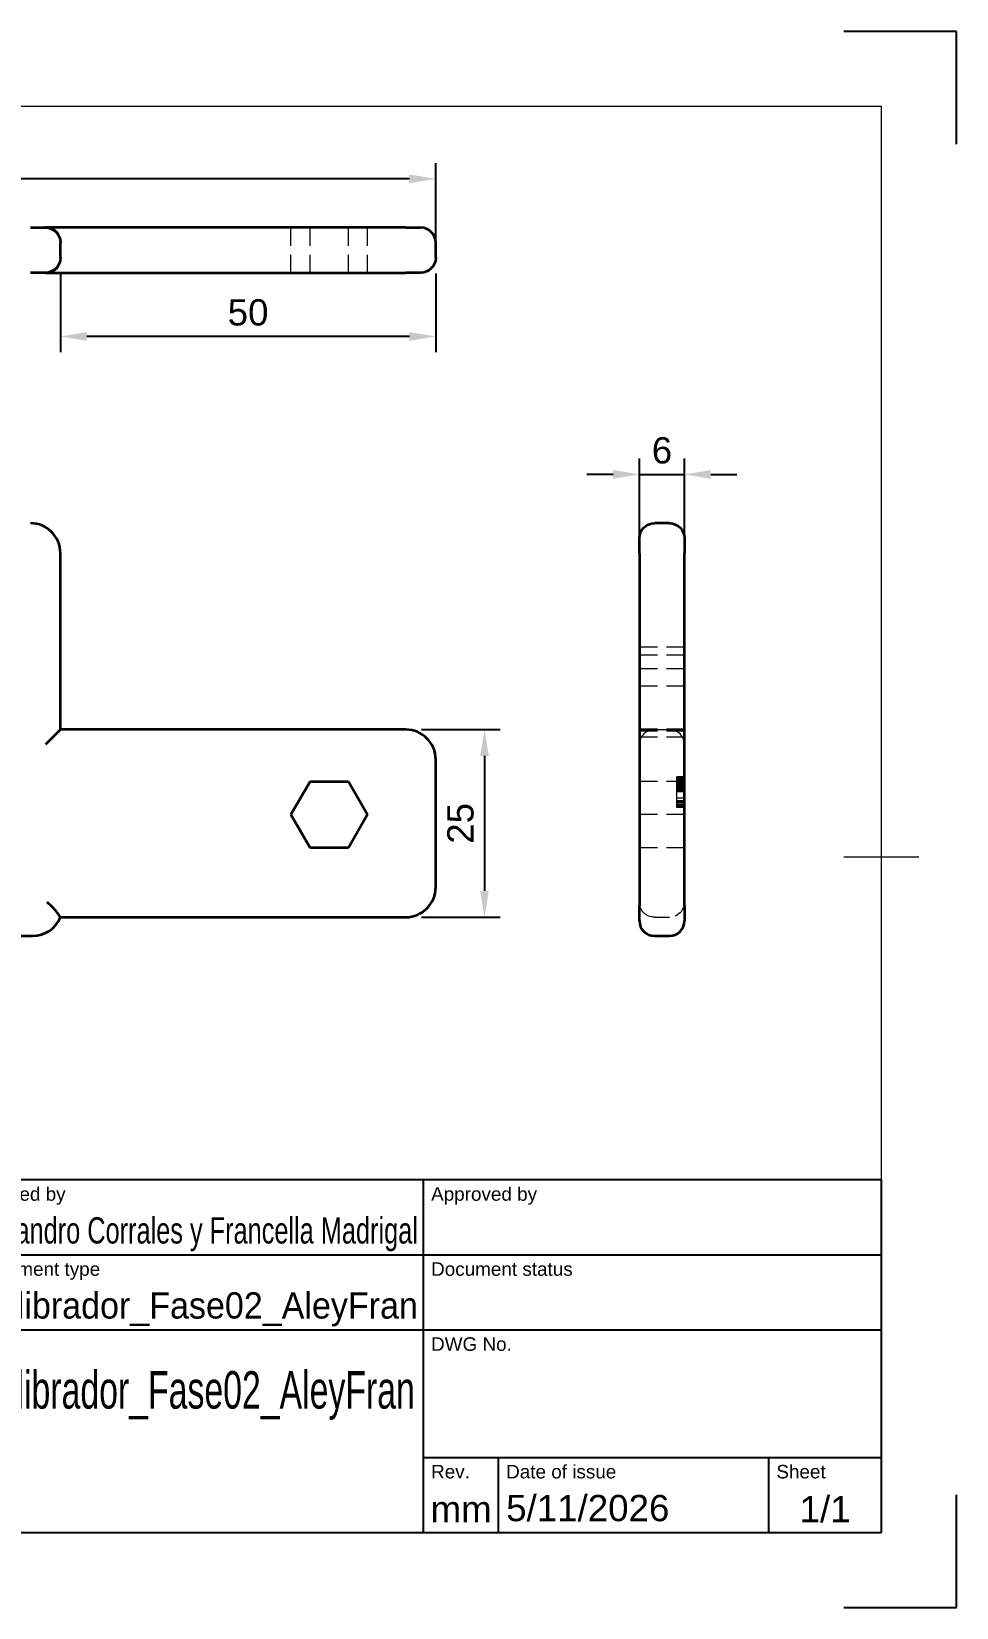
# Model space of a CAD drawing. Header units: millimetres. Extents: x 0 to 297, y 0 to 210.
# Drawn here: x 173.8 to 297, y 0 to 210 of the extents above; entities that cross this region are included whole.
import ezdxf
from ezdxf.enums import TextEntityAlignment as Align

# ---------------------------------------------------------------- set-up
doc = ezdxf.new("R2010")
doc.units = ezdxf.units.MM
doc.header["$LTSCALE"] = 0.75
doc.linetypes.add('HIDDEN2', pattern=[4.7625, 3.175, -1.5875])
for name, color, linetype, lineweight in [('BORDER', 7, 'Continuous', 18), ('FD_Dimensions', 7, 'Continuous', 18), ('Hidden', 7, 'HIDDEN2', 18), ('TITLEBLOCK', 7, 'Continuous', 25), ('Visible', 7, 'Continuous', 35)]:
    doc.layers.add(name, color=color, linetype=linetype, lineweight=lineweight)
doc.styles.add('FusionTitle', font='arial.ttf')
doc.styles.get("Standard").update_dxf_attribs({"font": 'arial.ttf'})
doc.dimstyles.new('Dim-ISO-25', dxfattribs={"dimtxt": 3.5, "dimasz": 3.5, "dimexe": 2.1, "dimexo": 2.1, "dimgap": 1.4, "dimtad": 1, "dimzin": 12, "dimdsep": 46, "dimtxsty": 'Standard', "dimcen": 0, "dimazin": 3, "dimtp": 0.1, "dimtm": 0.1, "dimtfac": 0.714286, "dimtmove": 0, "dimatfit": 3, "dimfxl": 1, "dimtzin": 12, "dimarcsym": 0})

# ---------------------------------------------------------------- blocks, each defined once
blk = doc.blocks.new('ISO_A4(L)_SHEET')
at = {"layer": 'BORDER'}
for p, q in [((287, 200), (20, 200)), ((287, 10), (287, 200)), ((292, 100), (282, 100)), ((287, 10), (20, 10))]:
    blk.add_line(p, q, dxfattribs=at)
at = {"layer": 'Defpoints'}
for p, q in [((297, 210), (282, 210)), ((297, 195), (297, 210)), ((297, 0), (297, 15)), ((282, 0), (297, 0))]:
    blk.add_line(p, q, dxfattribs=at)
blk = doc.blocks.new('ISO_TITLEBLOCK')
at = {"layer": 'TITLEBLOCK'}
for p, q in [((0, 47), (-180, 47)), ((-180, 47), (-180, 0)), ((-156, 37), (-156, 47)), ((-122, 0), (-122, 47)), ((-61, 0), (-61, 47)), ((0, 0), (0, 47)), ((-180, 37), (0, 37)), ((-122, 27), (0, 27)), ((-61, 10), (0, 10)), ((-51, 0), (-51, 10)), ((-15, 0), (-15, 10)), ((-180, 0), (0, 0))]:
    blk.add_line(p, q, dxfattribs=at)
at = {"layer": 'TITLEBLOCK', "style": 'FusionTitle'}
for s, p in [('Dept.', (-179, 46)), ('Technical reference', (-155, 46)), ('Created by', (-121, 46)), ('Approved by', (-60, 46)), ('Document type', (-121, 36)), ('Document status', (-60, 36)), ('Title', (-121, 26)), ('DWG No.', (-60, 26)), ('Rev.', (-60, 9)), ('Date of issue', (-50, 9)), ('Sheet', (-14, 9))]:
    blk.add_text(s, height=1.8, dxfattribs=at).set_placement(p, align=Align.TOP_LEFT)
for tag, height, p in [('DEPT', 3.5, (-179, 42)), ('TECHNICAL_REFERENCE', 3.5, (-155, 42)), ('CREATED_BY', 3.5, (-121, 42)), ('APPROVED_BY', 3.5, (-60, 42)), ('DOCUMENT_TYPE', 3.5, (-121, 32)), ('DOCUMENT_STATUS', 3.5, (-60, 32)), ('TITLE_1', 5, (-121, 21.5)), ('TITLE_2', 5, (-121, 14)), ('TITLE_3', 5, (-121, 6.5)), ('DATE_OF_ISSUE', 3.5, (-50, 5))]:
    blk.add_attdef(tag, text='', height=height, dxfattribs=at).set_placement(p, align=Align.TOP_LEFT)
for tag, p in [('CREATED_DATE', (-62, 42)), ('APPROVED_DATE', (-0.99, 42))]:
    blk.add_attdef(tag, text='', height=3.5, dxfattribs=at).set_placement(p, align=Align.TOP_RIGHT)
for tag, height, p in [('DRAWING_NUMBER', 5, (-30.5, 19.75)), ('REV', 3.5, (-56, 4.85)), ('SHEET', 3.5, (-7.5, 4.85))]:
    blk.add_attdef(tag, text='', height=height, dxfattribs=at).set_placement(p, align=Align.TOP_CENTER)
blk = doc.blocks.new('*D24')
at = {"layer": 'Defpoints', "color": 0, "transparency": 16777216}
for p in [(260.756328, 150.983522), (254.756328, 140.483522), (260.756328, 140.483522)]:
    blk.add_point(p, dxfattribs=at)
at = {"layer": 'FD_Dimensions', "color": 0, "lineweight": -2, "transparency": 16777216}
for p, q in [((254.756328, 142.583522), (254.756328, 153.083522)), ((260.756328, 142.583522), (260.756328, 153.083522)), ((251.256328, 150.983522), (247.756328, 150.983522)), ((254.756328, 150.983522), (260.756328, 150.983522)), ((264.256328, 150.983522), (267.756328, 150.983522))]:
    blk.add_line(p, q, dxfattribs=at)
at = {"layer": 'FD_Dimensions', "color": 0, "transparency": 16777216}
for points in [[(251.256328, 151.566855), (251.256328, 150.400188), (254.756328, 150.983522)], [(264.256328, 151.566855), (264.256328, 150.400188), (260.756328, 150.983522)]]:
    blk.add_solid(points, dxfattribs=at)
at = {"layer": 'FD_Dimensions', "color": 0, "transparency": 16777216, "insert": (257.756328, 154.170527), "char_height": 3.5, "attachment_point": 5}
blk.add_mtext('6', dxfattribs=at)
blk = doc.blocks.new('*D30')
at = {"layer": 'Defpoints', "color": 0, "transparency": 16777216}
for p in [(177.612105, 179.865972), (227.612105, 179.865972), (177.612105, 169.365972)]:
    blk.add_point(p, dxfattribs=at)
at = {"layer": 'FD_Dimensions', "color": 0, "lineweight": -2, "transparency": 16777216}
for p, q in [((177.612105, 177.765972), (177.612105, 167.265972)), ((227.612105, 177.765972), (227.612105, 167.265972)), ((224.112105, 169.365972), (181.112105, 169.365972))]:
    blk.add_line(p, q, dxfattribs=at)
at = {"layer": 'FD_Dimensions', "color": 0, "transparency": 16777216}
for points in [[(181.112105, 169.949305), (181.112105, 168.782638), (177.612105, 169.365972)], [(224.112105, 169.949305), (224.112105, 168.782638), (227.612105, 169.365972)]]:
    blk.add_solid(points, dxfattribs=at)
at = {"layer": 'FD_Dimensions', "color": 0, "transparency": 16777216, "insert": (202.612105, 172.552977), "char_height": 3.5, "attachment_point": 5}
blk.add_mtext('50', dxfattribs=at)
blk = doc.blocks.new('*D31')
at = {"layer": 'Defpoints', "color": 0, "transparency": 16777216}
for p in [(67.612105, 190.365972), (67.612105, 179.865972), (227.612105, 179.865972)]:
    blk.add_point(p, dxfattribs=at)
at = {"layer": 'FD_Dimensions', "color": 0, "lineweight": -2, "transparency": 16777216}
for p, q in [((67.612105, 181.965972), (67.612105, 192.465972)), ((227.612105, 181.965972), (227.612105, 192.465972)), ((224.112105, 190.365972), (71.112105, 190.365972))]:
    blk.add_line(p, q, dxfattribs=at)
at = {"layer": 'FD_Dimensions', "color": 0, "transparency": 16777216}
for points in [[(71.112105, 190.949305), (71.112105, 189.782638), (67.612105, 190.365972)], [(224.112105, 190.949305), (224.112105, 189.782638), (227.612105, 190.365972)]]:
    blk.add_solid(points, dxfattribs=at)
at = {"layer": 'FD_Dimensions', "color": 0, "transparency": 16777216, "insert": (147.612105, 193.552977), "char_height": 3.5, "attachment_point": 5}
blk.add_mtext('160', dxfattribs=at)
blk = doc.blocks.new('*D35')
at = {"layer": 'Defpoints', "color": 0, "transparency": 16777216}
for p in [(223.612105, 116.983522), (223.612105, 91.983522), (234.112105, 91.983522)]:
    blk.add_point(p, dxfattribs=at)
at = {"layer": 'FD_Dimensions', "color": 0, "lineweight": -2, "transparency": 16777216}
for p, q in [((225.712105, 116.983522), (236.212105, 116.983522)), ((234.112105, 113.483522), (234.112105, 95.483522)), ((225.712105, 91.983522), (236.212105, 91.983522))]:
    blk.add_line(p, q, dxfattribs=at)
at = {"layer": 'FD_Dimensions', "color": 0, "transparency": 16777216}
for points in [[(233.528772, 113.483522), (234.695438, 113.483522), (234.112105, 116.983522)], [(233.528772, 95.483522), (234.695438, 95.483522), (234.112105, 91.983522)]]:
    blk.add_solid(points, dxfattribs=at)
at = {"layer": 'FD_Dimensions', "color": 0, "transparency": 16777216, "insert": (230.9251, 104.483522), "char_height": 3.5, "attachment_point": 5, "rotation": 90}
blk.add_mtext('25', dxfattribs=at)

msp = doc.modelspace()

# ---------------------------------------------------------------- linework, layer by layer
at = {"layer": 'Hidden', "extrusion": (-1e-16, -1, 2.967e-13)}
for p, q in [((208.326, 177.866), (208.326, 183.866)), ((210.876, 177.866), (210.876, 183.866)), ((210.878, 177.866), (210.878, 183.866)), ((215.977, 177.866), (215.977, 183.866)), ((215.98, 177.866), (215.98, 183.866)), ((218.529, 177.866), (218.529, 183.866))]:
    msp.add_line(p, q, dxfattribs=at)
at = {"layer": 'Hidden', "extrusion": (1, -2e-16, 2.967e-13)}
for p, q in [((260.756, 127.984), (254.756, 127.984)), ((260.756, 126.884), (254.756, 126.884)), ((260.756, 125.057), (254.756, 125.057)), ((260.756, 122.78), (254.756, 122.78)), ((260.756, 117.057), (254.756, 117.057)), ((260.756, 116.884), (254.756, 116.884)), ((260.756, 116.78), (254.756, 116.78)), ((260.756, 115.984), (254.756, 115.984)), ((256.756, 116.984), (258.756, 116.984)), ((260.756, 110.069), (254.756, 110.069)), ((260.756, 110.067), (254.756, 110.067)), ((260.756, 110.707), (259.756, 110.707)), ((259.756, 110.278), (259.756, 110.707)), ((260.756, 110.706), (259.756, 110.706)), ((260.756, 110.698), (259.756, 110.698)), ((260.756, 110.644), (259.756, 110.644)), ((260.756, 110.537), (259.756, 110.537)), ((260.756, 110.371), (259.756, 110.371)), ((260.756, 110.283), (259.756, 110.283)), ((259.756, 109.902), (259.756, 110.278)), ((260.756, 110.267), (259.756, 110.267)), ((260.756, 110.265), (259.756, 110.265)), ((260.756, 110.264), (259.756, 110.264)), ((260.756, 110.175), (259.756, 110.175)), ((260.756, 109.994), (259.756, 109.994)), ((260.756, 109.904), (259.756, 109.904)), ((260.756, 109.902), (259.756, 109.902)), ((259.756, 109.52), (259.756, 109.902)), ((260.756, 109.835), (259.756, 109.835)), ((260.756, 109.829), (259.756, 109.829)), ((260.756, 109.82), (259.756, 109.82)), ((260.756, 109.814), (259.756, 109.814)), ((260.756, 109.786), (259.756, 109.786)), ((260.756, 109.785), (259.756, 109.785)), ((260.756, 109.771), (259.756, 109.771)), ((260.756, 109.771), (259.756, 109.771)), ((260.756, 109.77), (259.756, 109.77)), ((260.756, 109.728), (259.756, 109.728)), ((260.756, 109.727), (259.756, 109.727)), ((260.756, 109.704), (259.756, 109.704)), ((260.756, 109.643), (259.756, 109.643)), ((260.756, 109.636), (259.756, 109.636)), ((260.756, 109.623), (259.756, 109.623)), ((260.756, 109.615), (259.756, 109.615)), ((260.756, 109.597), (259.756, 109.597)), ((260.756, 109.573), (259.756, 109.573)), ((260.756, 109.571), (259.756, 109.571)), ((260.756, 109.567), (259.756, 109.567)), ((260.756, 109.559), (259.756, 109.559)), ((260.756, 109.558), (259.756, 109.558)), ((260.756, 109.553), (259.756, 109.553)), ((260.756, 109.551), (259.756, 109.551)), ((260.756, 109.52), (259.756, 109.52)), ((259.756, 107.474), (259.756, 109.52)), ((260.756, 109.493), (259.756, 109.493)), ((260.756, 109.492), (259.756, 109.492)), ((260.756, 109.487), (259.756, 109.487)), ((260.756, 109.477), (259.756, 109.477)), ((260.756, 109.472), (259.756, 109.472)), ((260.756, 109.471), (259.756, 109.471)), ((260.756, 109.463), (259.756, 109.463)), ((260.756, 109.457), (259.756, 109.457)), ((260.756, 109.455), (259.756, 109.455)), ((260.756, 109.454), (259.756, 109.454)), ((260.756, 109.442), (259.756, 109.442)), ((260.756, 109.423), (259.756, 109.423)), ((260.756, 109.408), (259.756, 109.408)), ((260.756, 109.372), (259.756, 109.372)), ((260.756, 109.365), (259.756, 109.365)), ((260.756, 109.336), (259.756, 109.336)), ((260.756, 109.334), (259.756, 109.334)), ((260.756, 109.331), (259.756, 109.331)), ((260.756, 109.33), (259.756, 109.33)), ((260.756, 109.275), (259.756, 109.275)), ((260.756, 109.274), (259.756, 109.274)), ((260.756, 109.27), (259.756, 109.27)), ((260.756, 109.27), (259.756, 109.27)), ((260.756, 109.262), (259.756, 109.262)), ((260.756, 109.254), (259.756, 109.254)), ((260.756, 109.241), (259.756, 109.241)), ((260.756, 109.234), (259.756, 109.234)), ((260.756, 109.219), (259.756, 109.219)), ((260.756, 109.209), (259.756, 109.209)), ((260.756, 109.194), (259.756, 109.194)), ((260.756, 109.189), (259.756, 109.189)), ((260.756, 109.185), (259.756, 109.185)), ((260.756, 109.18), (259.756, 109.18)), ((260.756, 109.165), (259.756, 109.165)), ((260.756, 109.124), (259.756, 109.124)), ((260.756, 109.114), (259.756, 109.114)), ((260.756, 109.09), (259.756, 109.09)), ((260.756, 109.076), (259.756, 109.076)), ((260.756, 109.052), (259.756, 109.052)), ((260.756, 109.02), (259.756, 109.02)), ((260.756, 108.986), (259.756, 108.986)), ((260.756, 108.955), (259.756, 108.955)), ((260.756, 108.953), (259.756, 108.953)), ((260.756, 108.95), (259.756, 108.95)), ((260.756, 108.949), (259.756, 108.949)), ((260.756, 108.94), (259.756, 108.94)), ((260.756, 108.917), (259.756, 108.917)), ((260.756, 108.911), (259.756, 108.911)), ((260.756, 108.906), (259.756, 108.906)), ((260.756, 108.886), (259.756, 108.886)), ((260.756, 108.881), (259.756, 108.881)), ((260.756, 108.881), (259.756, 108.881)), ((260.756, 108.876), (259.756, 108.876)), ((260.756, 108.693), (259.756, 108.693)), ((260.756, 107.846), (259.756, 107.846)), ((260.756, 107.84), (259.756, 107.84)), ((260.756, 107.474), (259.756, 107.474)), ((259.756, 107.472), (259.756, 107.474)), ((259.756, 107.468), (259.756, 107.472)), ((260.756, 107.472), (259.756, 107.472)), ((260.756, 107.468), (259.756, 107.468)), ((259.756, 107.46), (259.756, 107.468)), ((260.756, 107.46), (259.756, 107.46)), ((259.756, 107.453), (259.756, 107.46)), ((260.756, 107.453), (259.756, 107.453)), ((259.756, 107.451), (259.756, 107.453)), ((260.756, 107.451), (259.756, 107.451)), ((259.756, 107.447), (259.756, 107.451)), ((260.756, 107.447), (259.756, 107.447)), ((259.756, 107.446), (259.756, 107.447)), ((260.756, 107.446), (259.756, 107.446)), ((259.756, 107.442), (259.756, 107.446)), ((260.756, 107.442), (259.756, 107.442)), ((259.756, 107.44), (259.756, 107.442)), ((260.756, 107.44), (259.756, 107.44)), ((259.756, 107.438), (259.756, 107.44)), ((260.756, 107.438), (259.756, 107.438)), ((259.756, 107.436), (259.756, 107.438)), ((260.756, 107.436), (259.756, 107.436)), ((259.756, 107.432), (259.756, 107.436)), ((260.756, 107.432), (259.756, 107.432)), ((259.756, 107.431), (259.756, 107.432)), ((260.756, 107.431), (259.756, 107.431)), ((259.756, 107.427), (259.756, 107.431)), ((260.756, 107.427), (259.756, 107.427)), ((259.756, 107.425), (259.756, 107.427)), ((259.756, 106.671), (259.756, 107.425)), ((260.756, 107.425), (259.756, 107.425)), ((260.756, 107.352), (259.756, 107.352)), ((260.756, 107.243), (259.756, 107.243)), ((260.756, 105.652), (254.756, 105.652)), ((260.756, 105.648), (254.756, 105.648)), ((260.756, 106.996), (259.756, 106.996)), ((260.756, 106.994), (259.756, 106.994)), ((260.756, 106.991), (259.756, 106.991)), ((260.756, 106.988), (259.756, 106.988)), ((260.756, 106.986), (259.756, 106.986)), ((260.756, 106.981), (259.756, 106.981)), ((260.756, 106.979), (259.756, 106.979)), ((260.756, 106.976), (259.756, 106.976)), ((260.756, 106.975), (259.756, 106.975)), ((260.756, 106.974), (259.756, 106.974)), ((260.756, 106.973), (259.756, 106.973)), ((260.756, 106.968), (259.756, 106.968)), ((260.756, 106.966), (259.756, 106.966)), ((260.756, 106.965), (259.756, 106.965)), ((260.756, 106.96), (259.756, 106.96)), ((260.756, 106.958), (259.756, 106.958)), ((260.756, 106.937), (259.756, 106.937)), ((260.756, 106.926), (259.756, 106.926)), ((260.756, 106.899), (259.756, 106.899)), ((260.756, 106.888), (259.756, 106.888)), ((260.756, 106.882), (259.756, 106.882)), ((260.756, 106.871), (259.756, 106.871)), ((260.756, 106.86), (259.756, 106.86)), ((260.756, 106.833), (259.756, 106.833)), ((260.756, 106.822), (259.756, 106.822)), ((260.756, 106.795), (259.756, 106.795)), ((260.756, 106.784), (259.756, 106.784)), ((260.756, 106.685), (259.756, 106.685)), ((260.756, 106.685), (259.756, 106.685)), ((260.756, 106.684), (259.756, 106.684)), ((260.756, 106.683), (259.756, 106.683)), ((260.756, 106.682), (259.756, 106.682)), ((260.756, 106.682), (259.756, 106.682)), ((260.756, 106.681), (259.756, 106.681)), ((260.756, 106.68), (259.756, 106.68)), ((260.756, 106.679), (259.756, 106.679)), ((260.756, 106.679), (259.756, 106.679)), ((260.756, 106.677), (259.756, 106.677)), ((260.756, 106.677), (259.756, 106.677)), ((259.756, 106.613), (259.756, 106.671)), ((260.756, 106.671), (259.756, 106.671)), ((260.756, 106.671), (259.756, 106.671)), ((260.756, 106.613), (259.756, 106.613)), ((260.756, 101.233), (254.756, 101.233)), ((260.756, 101.231), (254.756, 101.231)), ((256.756, 91.984), (258.756, 91.984))]:
    msp.add_line(p, q, dxfattribs=at)
at = {"layer": 'Hidden', "extrusion": (0, 0, -1)}
for centre, start, end in [((-175.904, 181.866), 90, 104.47751), ((-175.904, 179.866), 255.52249, 270)]:
    msp.add_arc(centre, 2, start, end, dxfattribs=at)
at = {"layer": 'Hidden'}
for centre, start, end in [((256.756, 114.984), 90, 180), ((258.756, 114.984), 0, 90)]:
    msp.add_arc(centre, 2, start, end, dxfattribs=at)
at = {"layer": 'Hidden', "extrusion": (0, -2e-16, -1)}
for centre, start, end in [((-256.756, 93.984), 270, 0), ((-258.756, 93.984), 180, 270)]:
    msp.add_arc(centre, 2, start, end, dxfattribs=at)
at = {"layer": 'Hidden'}
for points, knots in [([(175.84, 183.866), (175.843, 183.866), (175.845, 183.866), (176.174, 183.865), (176.462, 183.815), (176.87, 183.606), (177.013, 183.495), (177.245, 183.224), (177.338, 183.073), (177.486, 182.729), (177.54, 182.54), (177.599, 182.184), (177.612, 182.026), (177.612, 181.866)], [-0.77468769, -0.77468769, -0.77468769, -0.77468769, -0.7738941, -0.7738941, -0.64941831, -0.64941831, -0.57134981, -0.57134981, -0.50333859, -0.50333859, -0.4370559, -0.4370559, -0.38694705, -0.38694705, -0.38694705, -0.38694705]), ([(177.612, 179.866), (177.612, 179.706), (177.599, 179.548), (177.54, 179.192), (177.486, 179.003), (177.338, 178.659), (177.245, 178.508), (177.013, 178.236), (176.87, 178.126), (176.462, 177.917), (176.174, 177.867), (175.845, 177.866), (175.843, 177.866), (175.84, 177.866)], [-0.38694707, -0.38694707, -0.38694707, -0.38694707, -0.33683822, -0.33683822, -0.27055553, -0.27055553, -0.2025443, -0.2025443, -0.12447579, -0.12447579, 0, 0, 0.00079359, 0.00079359, 0.00079359, 0.00079359])]:
    msp.add_open_spline(points, degree=3, knots=knots, dxfattribs=at)
at = {"layer": 'Visible', "extrusion": (-1e-16, -1, 2.967e-13)}
for p, q in [((173.612, 183.866), (175.612, 183.866)), ((223.612, 183.866), (175.612, 183.866)), ((223.612, 183.866), (225.612, 183.866)), ((177.612, 179.866), (177.612, 181.866)), ((227.612, 179.866), (227.612, 181.866)), ((175.612, 177.866), (173.612, 177.866)), ((175.612, 177.866), (223.612, 177.866)), ((225.612, 177.866), (223.612, 177.866))]:
    msp.add_line(p, q, dxfattribs=at)
at = {"layer": 'Visible', "extrusion": (1, -2e-16, 2.967e-13)}
for p, q in [((258.756, 144.484), (256.756, 144.484)), ((254.756, 140.484), (254.756, 142.484)), ((260.756, 142.484), (260.756, 140.484)), ((254.756, 140.484), (254.756, 93.484)), ((260.756, 93.484), (260.756, 140.484)), ((254.756, 91.484), (254.756, 93.484)), ((260.756, 93.484), (260.756, 91.484)), ((256.756, 89.484), (258.756, 89.484))]:
    msp.add_line(p, q, dxfattribs=at)
at = {"layer": 'Visible'}
for p, q in [((177.612, 116.984), (177.612, 140.484)), ((177.612, 116.984), (175.612, 114.984)), ((223.612, 116.984), (177.612, 116.984)), ((227.612, 95.984), (227.612, 112.984)), ((208.326, 105.648), (210.876, 110.067)), ((210.876, 110.067), (215.977, 110.069)), ((215.977, 110.069), (218.529, 105.652)), ((210.878, 101.231), (208.326, 105.648)), ((218.529, 105.652), (215.98, 101.233)), ((215.98, 101.233), (210.878, 101.231)), ((177.612, 91.984), (223.612, 91.984)), ((71.612, 89.484), (173.904, 89.484))]:
    msp.add_line(p, q, dxfattribs=at)
at = {"layer": 'Visible', "extrusion": (0, 0, -1)}
for centre, start, end in [((-175.612, 181.866), 90, 180), ((-175.612, 179.866), 180, 270), ((-225.612, 179.866), 180, 270)]:
    msp.add_arc(centre, 2, start, end, dxfattribs=at)
at = {"layer": 'Visible'}
for centre, radius, start, end in [((225.612, 181.866), 2, 0, 90), ((173.612, 140.484), 4, 0, 90), ((223.612, 112.984), 4, 0, 90), ((223.612, 95.984), 4, 270, 0), ((173.904, 93.484), 4, 270, 337.97569), ((256.756, 91.484), 2, 180, 270), ((258.756, 91.484), 2, 270, 0)]:
    msp.add_arc(centre, radius, start, end, dxfattribs=at)
at = {"layer": 'Visible', "extrusion": (0, -2e-16, -1)}
for centre, start, end in [((-256.756, 142.484), 0, 90), ((-258.756, 142.484), 90, 180)]:
    msp.add_arc(centre, 2, start, end, dxfattribs=at)
at = {"layer": 'Visible'}
msp.add_open_spline([(177.612, 91.984), (177.612, 91.984), (177.599, 92.003), (177.54, 92.089), (177.486, 92.168), (177.338, 92.376), (177.245, 92.503), (177.013, 92.804), (176.87, 92.979), (176.462, 93.438), (176.174, 93.724), (175.845, 93.98), (175.843, 93.982), (175.84, 93.984)], degree=3, knots=[-0.38694707, -0.38694707, -0.38694707, -0.38694707, -0.33683822, -0.33683822, -0.27055553, -0.27055553, -0.2025443, -0.2025443, -0.12447579, -0.12447579, 0, 0, 0.00079359, 0.00079359, 0.00079359, 0.00079359], dxfattribs=at)

# ---------------------------------------------------------------- block references
at = {"layer": 'BORDER'}
msp.add_blockref('ISO_A4(L)_SHEET', (0, 0), dxfattribs=at)
at = {"layer": 'TITLEBLOCK'}
ref = msp.add_blockref('ISO_TITLEBLOCK', (287, 10), dxfattribs=at)
ref.add_attrib('DATE_OF_ISSUE', '5/11/2026', dxfattribs={"height": 3.5, "style": 'FusionTitle'}).set_placement((237, 15), align=Align.TOP_LEFT)
ref.add_attrib('REV', 'mm', dxfattribs={"height": 3.5, "style": 'FusionTitle'}).set_placement((231, 14.85), align=Align.TOP_CENTER)
ref.add_attrib('DOCUMENT_TYPE', 'Calibrador_Fase02_AleyFran', dxfattribs={"height": 3.5, "style": 'FusionTitle', "width": 0.927595}).set_placement((166, 42), align=Align.TOP_LEFT)
ref.add_attrib('SHEET', '1/1', dxfattribs={"height": 3.5, "style": 'FusionTitle'}).set_placement((279.5, 14.85), align=Align.TOP_CENTER)
ref.add_attrib('TITLE_1', 'Calibrador_Fase02_AleyFran', dxfattribs={"height": 5, "style": 'FusionTitle', "width": 0.644868}).set_placement((166, 31.5), align=Align.TOP_LEFT)
ref.add_attrib('CREATED_BY', 'Alejandro Corrales y Francella Madrigal ', dxfattribs={"height": 3.5, "style": 'FusionTitle', "width": 0.689923}).set_placement((166, 52), align=Align.TOP_LEFT)
ref.add_attrib('DEPT', 'ICT401', dxfattribs={"height": 3.5, "style": 'FusionTitle'}).set_placement((108, 52), align=Align.TOP_LEFT)

# ---------------------------------------------------------------- dimensions: what is measured, and where the dimension line sits
at = {"layer": 'FD_Dimensions'}
for p1, p2, distance, picture, middle in [((227.612, 179.866), (67.612, 179.866), -10.5, '*D31', (147.612, 193.553)), ((227.612, 179.866), (177.612, 179.866), 10.5, '*D30', (202.612, 172.553)), ((254.756, 140.484), (260.756, 140.484), 10.5, '*D24', (257.756, 154.171)), ((223.612, 116.984), (223.612, 91.984), 10.5, '*D35', (230.925, 104.484))]:
    dim = msp.add_aligned_dim(p1=p1, p2=p2, distance=distance, dimstyle='Dim-ISO-25', override={"dimlfac": 1, "dimclrd": 0, "dimclre": 0}, dxfattribs=at)
    dim.commit()
    dim.dimension.update_dxf_attribs({"geometry": picture, "text_midpoint": middle})

doc.saveas('drawing.dxf')
